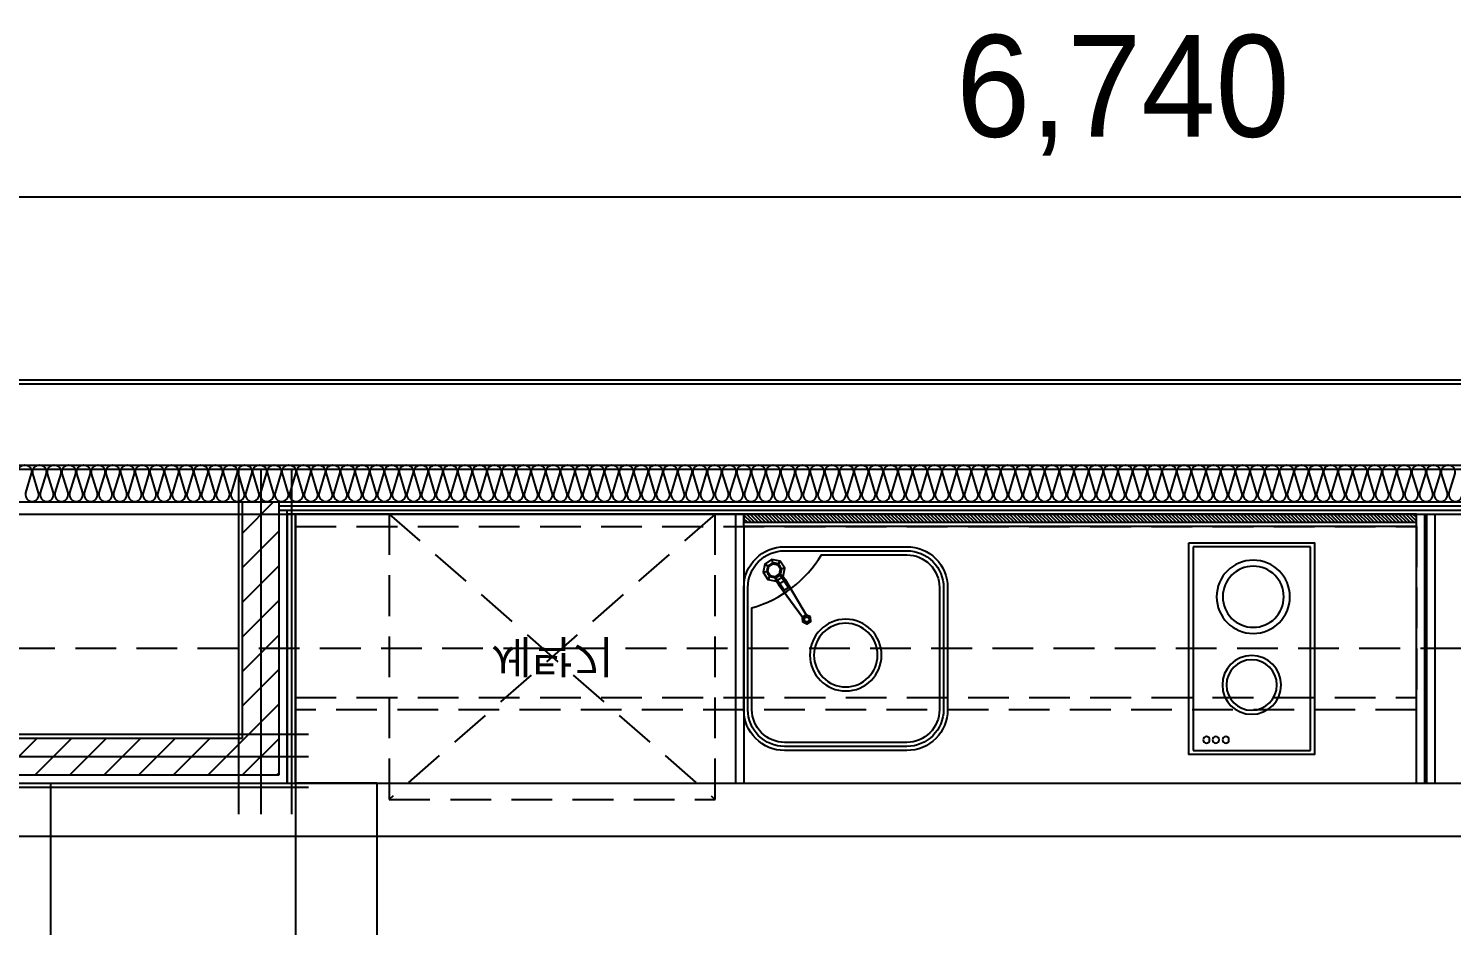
# Model space of a CAD drawing. Header units: millimetres. Extents: x 0 to 1390178, y 0 to 110113.
# Drawn here: x 724017 to 727508, y 37171 to 39373 of the extents above; entities that cross this region are included whole.
import ezdxf
from ezdxf.enums import TextEntityAlignment as Align
from ezdxf.xclip import XClip

# ---------------------------------------------------------------- set-up
doc = ezdxf.new("R2010")
doc.units = ezdxf.units.MM
doc.header["$LTSCALE"] = 100
doc.header["$XCLIPFRAME"] = 0
for name, pattern in [('X - 단위세대 확장형$0$CEN', [62, 60, -1, 0, -1]), ('X - 단위세대 확장형$0$HID', [1.5, 1, -0.5]), ('X - 평면도$0$CEN', [62, 60, -1, 0, -1])]:
    doc.linetypes.add(name, pattern=pattern)
doc.layers.get('DEFPOINTS').update_dxf_attribs({"color": 145})
for name, color, linetype in [('DIM', 7, 'Continuous'), ('SYM', 7, 'Continuous'), ('X - 단위세대 확장형$0$A-CEN', 1, 'X - 단위세대 확장형$0$CEN'), ('X - 단위세대 확장형$0$A-FIN', 8, 'Continuous'), ('X - 단위세대 확장형$0$A-GIP', 6, 'Continuous'), ('X - 단위세대 확장형$0$A-INS', 9, 'Continuous'), ('X - 단위세대 확장형$0$A-TILE', 253, 'Continuous'), ('X - 단위세대 확장형$0$A-WALB', 3, 'Continuous'), ('X - 단위세대 확장형$0$AA-EL-PCN4', 4, 'Continuous'), ('X - 단위세대 확장형$0$AA-WAXM-CONC', 2, 'Continuous'), ('X - 단위세대 확장형$0$AA-XXXX-CNTL', 1, 'X - 단위세대 확장형$0$CEN'), ('X - 단위세대 확장형$0$AA-XXXX-PATT', 8, 'Continuous'), ('X - 단위세대 확장형$0$F-KIT', 6, 'Continuous'), ('X - 단위세대 확장형$0$X-25$0$AA-FFXM-KICH', 4, 'Continuous'), ('X - 단위세대 확장형$0$X-25$0$AA-XXXX-FINL', 6, 'Continuous'), ('X - 단위세대 확장형$0$결로방지단열재', 7, 'X - 단위세대 확장형$0$HID'), ('X - 평면도$0$AA-XXXX-CNTL', 1, 'X - 평면도$0$CEN')]:
    doc.layers.add(name, color=color, linetype=linetype)
doc.layers.add('X - 단위세대 확장형$0$A-MC', color=171, linetype='Continuous', plot=False)
doc.layers.add('X - 단위세대 확장형$0$DEFPOINT', color=163, linetype='Continuous', plot=False)
doc.styles.add('HAUD01', font='Dotum.ttf')
doc.styles.add('X - 단위세대 확장형$0$X-55$0$맑은 고딕', font='malgun.ttf')
doc.dimstyles.new('HAUD-80', dxfattribs={"dimscale": 100, "dimtxt": 2.5, "dimasz": 0.5, "dimexe": 0, "dimexo": 1.5, "dimgap": 1, "dimtad": 1, "dimdec": 0, "dimdsep": 46, "dimlunit": 6, "dimtxsty": 'HAUD01', "dimblk": 'Z_DOT', "dimcen": 2.5, "dimdle": 1.5, "dimclrd": 7, "dimclre": 7, "dimclrt": 4, "dimadec": 0, "dimazin": 0, "dimtfac": 1, "dimtdec": 0, "dimtix": 1, "dimtmove": 2, "dimatfit": 3, "dimfxl": 1, "dimtvp": 1, "dimtolj": 1, "dimtzin": 0, "dimarcsym": 0})

# ---------------------------------------------------------------- blocks, each defined once
blk = doc.blocks.new('X - 단위세대 확장형$0$A$C23D95991')
at = {"layer": 'X - 단위세대 확장형$0$F-KIT', "color": 8, "linetype": 'X - 단위세대 확장형$0$HID'}
for p, q in [((-400, -350), (400, 350)), ((400, -350), (-400, 350))]:
    blk.add_line(p, q, dxfattribs=at)
blk.add_lwpolyline([(-400, -350), (-400, 350), (400, 350), (400, -350)], close=True, dxfattribs=at)
at = {"layer": 'X - 단위세대 확장형$0$DEFPOINT', "style": 'X - 단위세대 확장형$0$X-55$0$맑은 고딕'}
blk.add_text('세탁기', height=80, dxfattribs=at).set_placement((0, 0), align=Align.MIDDLE_CENTER)
blk = doc.blocks.new('X - 단위세대 확장형$0$X-25$0$C14E34527')
at = {"layer": 'X - 단위세대 확장형$0$X-25$0$AA-FFXM-KICH', "color": 8, "linetype": 'Continuous', "ltscale": 0.5}
blk.add_line((87.2, 116.4), (65.1, 83.1), dxfattribs=at)
for points in [[(112.8, 147.5), (116.9, 127.2), (105.5, 109.9), (85.2, 105.8), (67.9, 117.2), (63.8, 137.5), (75.2, 154.8), (95.5, 158.9)], [(103.8, 141.4), (106.3, 129.3), (99.4, 118.9), (87.2, 116.4), (76.9, 123.3), (74.4, 135.5), (81.2, 145.8), (93.4, 148.3)], [(103.8, 141.4), (106.3, 129.3), (99.4, 118.9), (87.2, 116.4), (76.9, 123.3), (74.4, 135.5), (81.2, 145.8), (93.4, 148.3)]]:
    blk.add_lwpolyline(points, close=True, dxfattribs=at)
blk.add_circle((89.7, 132.3), 18, dxfattribs=at)
for points in [[(75.2, 154.8), (81.2, 145.8), (74.4, 135.5), (63.8, 137.5)], [(95.5, 158.9), (93.4, 148.3), (81.2, 145.8), (75.2, 154.8)], [(112.8, 147.5), (95.5, 158.9), (93.4, 148.3), (103.8, 141.4)], [(116.9, 127.2), (106.3, 129.3), (103.8, 141.4), (112.8, 147.5)], [(79.6, 97.5), (62.4, 108.9), (11.5, 22.7), (20.1, 16.9)], [(11.5, 22.7), (11.5, 22.7), (62.4, 108.9)], [(11.5, 22.7), (62.4, 108.9), (79.6, 97.5), (20.1, 16.9)], [(76.9, 123.3), (87.2, 116.4), (65.1, 83.1), (54.8, 89.9)], [(65.1, 83.1), (54.8, 89.9), (76.9, 123.3), (87.2, 116.4)], [(54.8, 89.9), (76.9, 123.3), (76.9, 123.3), (54.8, 89.9)], [(67.9, 117.2), (62.4, 108.9), (62.4, 108.9), (76.9, 123.3)], [(62.4, 108.9), (76.9, 123.3), (87.2, 116.4), (79.6, 97.5)], [(67.9, 117.2), (62.4, 108.9), (79.6, 97.5), (85.2, 105.8)], [(67.9, 117.2), (63.8, 137.5), (74.4, 135.5), (76.9, 123.3)], [(87.2, 116.4), (65.1, 83.1), (87.2, 116.4)], [(85.2, 105.8), (87.2, 116.4), (76.9, 123.3), (67.9, 117.2)], [(79.6, 97.5), (85.2, 105.8), (87.2, 116.4), (79.6, 97.5)], [(105.5, 109.9), (85.2, 105.8), (87.2, 116.4), (99.4, 118.9)], [(105.5, 109.9), (99.4, 118.9), (106.3, 129.3), (116.9, 127.2)], [(20.1, 16.9), (20.1, 16.9), (79.6, 97.5)], [(0.7, 17.8), (4.5, 15.3), (4.1, 8.4), (0, 6.3)], [(0, 6.3), (9.6, 0), (9.9, 4.6), (4.1, 8.4)], [(19.9, 5.1), (16, 7.7), (9.9, 4.6), (9.6, 0)], [(10.7, 18.3), (11.5, 22.7), (20.1, 16.9), (16.4, 14.5)], [(11.5, 22.7), (11, 22.9), (20.6, 16.6), (20.1, 16.9)]]:
    blk.add_3dface(points, dxfattribs=at)
for points, invisible_edges in [([(93.4, 148.3), (81.2, 145.8), (74.4, 135.5), (76.9, 123.3)], 8), ([(103.8, 141.4), (93.4, 148.3), (76.9, 123.3), (87.2, 116.4)], 10), ([(87.2, 116.4), (99.4, 118.9), (106.3, 129.3), (103.8, 141.4)], 8), ([(4.5, 15.3), (0.7, 17.8), (11, 22.9), (11.5, 22.7)], 8), ([(4.5, 15.3), (4.1, 8.4), (9.9, 4.6), (16, 7.7)], 8), ([(11.5, 22.7), (11.5, 22.7), (10.7, 18.3), (4.5, 15.3)], 8), ([(16, 7.7), (16.4, 14.5), (10.7, 18.3), (4.5, 15.3)], 8), ([(16.4, 14.5), (16, 7.7), (19.9, 5.1), (20.6, 16.6)], 8), ([(20.6, 16.6), (20.1, 16.9), (20.1, 16.9), (16.4, 14.5)], 8)]:
    blk.add_3dface(points, dxfattribs=dict(at, invisible_edges=invisible_edges))
blk = doc.blocks.new('X - 단위세대 확장형$0$X-25$0$C3F035890')
at = {"layer": 'X - 단위세대 확장형$0$X-25$0$AA-FFXM-KICH', "color": 8, "linetype": 'ByBlock', "ltscale": 2}
for points in [[(100, 221.3), (400, 221.3, 0.414214), (500, 321.3), (500, 621.3, 0.414214), (400, 721.3), (100, 721.3, 0.414214), (0, 621.3), (0, 321.3, 0.414214)], [(100, 231.3), (400, 231.3, 0.414214), (490, 321.3), (490, 621.3, 0.414214), (400, 711.3), (100, 711.3, 0.414214), (10, 621.3), (10, 321.3, 0.414214)], [(100, 241.3), (400, 241.3, 0.414214), (480, 321.3), (480, 571.3, -0.18912), (309.6, 701.3), (100, 701.3, 0.414214), (20, 621.3), (20, 321.3, 0.414214)]]:
    blk.add_lwpolyline(points, format="xyb", close=True, dxfattribs=at)
for radius in [88, 78]:
    blk.add_circle((250, 455.4), radius, dxfattribs=at)
at = {"layer": 'X - 단위세대 확장형$0$X-25$0$AA-FFXM-KICH', "linetype": 'ByBlock', "ltscale": 2}
blk.add_blockref('X - 단위세대 확장형$0$X-25$0$C14E34527', (335.7, 531.4), dxfattribs=at)
blk = doc.blocks.new('X - 단위세대 확장형$0$X-25$0$C4E620756')
at = {"layer": 'X - 단위세대 확장형$0$X-25$0$AA-XXXX-FINL', "color": 8}
for p, q in [((10, 10), (10, 510)), ((10, 10), (10, 510)), ((10, 510), (298, 510)), ((298, 510), (298, 10)), ((298, 510), (298, 10)), ((298, 10), (10, 10))]:
    blk.add_line(p, q, dxfattribs=at)
blk.add_lwpolyline([(308, 520), (0, 520), (0, 0), (308, 0)], close=True, dxfattribs=at)
blk.add_lwpolyline([(308, 520), (0, 520), (0, 0), (308, 0)], close=True, dxfattribs=at)
for centre, radius in [((150.2, 387.2), 89.9), ((150.2, 387.2), 89.9), ((150.2, 387.2), 74.9), ((150.2, 387.2), 74.9), ((154, 170.8), 72), ((154, 170.8), 62), ((217.8, 36.2), 8.02), ((241.9, 36.2), 8.02), ((265.2, 36.2), 8.02)]:
    blk.add_circle(centre, radius, dxfattribs=at)
blk = doc.blocks.new('X - 단위세대 확장형$0$A$C6f67e9a2')
at = {"layer": 'X - 단위세대 확장형$0$AA-XXXX-PATT'}
h = blk.add_hatch(dxfattribs=at)
h.set_pattern_fill('_USER', color=256, scale=60, angle=45, style=0, pattern_type=0)
h.set_pattern_definition([(45, (-1127037.12, -118170.64), (-42.426407, 42.426407), [])])
h.paths.add_polyline_path([(24890, -11522.5), (26000, -11522.5), (26000, -10852.5), (25910, -10852.5), (25910, -11432.5), (24890, -11432.5)])
at = {"layer": 'X - 단위세대 확장형$0$X-25$0$AA-XXXX-FINL'}
h = blk.add_hatch(dxfattribs=at)
h.set_pattern_fill('ANSI31', color=5, scale=50, angle=810)
h.set_pattern_definition([(135, (-3242290.653, -1368680.845), (-4.419417382, -4.419417382), [])])
h.paths.add_polyline_path([(28790, -10882.5), (27140, -10882.5), (27140, -10902.5), (28790, -10902.5)])
at = {"layer": 'DEFPOINTS'}
blk.add_line((24480.1, -11672.5), (33162.5, -11672.5), dxfattribs=at)
blk.add_line((24480.1, -11672.5), (33162.5, -11672.5), dxfattribs=at)
at = {"layer": 'X - 단위세대 확장형$0$A-CEN'}
for p, q in [((25955, -10772.5), (25955, -10882.5)), ((25955, -10772.5), (25955, -11618.5)), ((24480.1, -11477.5), (26071.8, -11477.5))]:
    blk.add_line(p, q, dxfattribs=at)
at = {"layer": 'X - 단위세대 확장형$0$A-FIN'}
for p, q in [((26020, -10882.5), (26020, -10872.5)), ((26020, -11542.5), (26020, -10872.5)), ((24890, -11542.5), (26020, -11542.5))]:
    blk.add_line(p, q, dxfattribs=at)
at = {"layer": 'X - 단위세대 확장형$0$A-GIP'}
for p, q in [((26000, -10862.5), (31340, -10862.5)), ((26000, -10872.5), (31330, -10872.5))]:
    blk.add_line(p, q, dxfattribs=at)
at = {"layer": 'X - 단위세대 확장형$0$A-INS'}
blk.add_line((24800, -10852.5), (31350, -10852.5), dxfattribs=at)
blk.add_lwpolyline([(25360, -10782.7, -1.337394), (25392, -10782.7), (25378, -10830, 1.337394), (25410, -10830), (25396, -10782.7, -1.337394), (25428, -10782.7), (25414, -10830, 1.337394), (25446, -10830), (25432, -10782.7, -1.337394), (25464, -10782.7), (25450, -10830, 1.337394), (25482, -10830), (25468, -10782.7, -1.337394), (25500, -10782.7), (25486, -10830, 1.337394), (25518, -10830), (25504, -10782.7, -1.337394), (25536, -10782.7), (25522, -10830, 1.337394), (25554, -10830), (25540, -10782.7, -1.337394), (25572, -10782.7), (25558, -10830, 1.337394), (25590, -10830), (25576, -10782.7, -1.337394), (25608, -10782.7), (25594, -10830, 1.337394), (25626, -10830), (25612, -10782.7, -1.337394), (25644, -10782.7), (25630, -10830, 1.337394), (25662, -10830), (25648, -10782.7, -1.337394), (25680, -10782.7), (25666, -10830, 1.337394), (25698, -10830), (25684, -10782.7, -1.337394), (25716, -10782.7), (25702, -10830, 1.337394), (25734, -10830), (25720, -10782.7, -1.337394), (25752, -10782.7), (25738, -10830, 1.337394), (25770, -10830), (25756, -10782.7, -1.337394), (25788, -10782.7), (25774, -10830, 1.337394), (25806, -10830), (25792, -10782.7, -1.337394), (25824, -10782.7), (25810, -10830, 1.337394), (25842, -10830), (25828, -10782.7, -1.337394), (25860, -10782.7), (25846, -10830, 1.337394), (25878, -10830), (25864, -10782.7, -1.337394), (25896, -10782.7), (25882, -10830, 1.337394), (25914, -10830), (25900, -10782.7, -1.337394), (25932, -10782.7), (25918, -10830, 1.337394), (25950, -10830), (25936, -10782.7, -1.337394), (25968, -10782.7), (25954, -10830, 1.337394), (25986, -10830), (25972, -10782.7, -1.337394), (26004, -10782.7), (25990, -10830, 1.337394), (26022, -10830), (26008, -10782.7, -1.337394), (26040, -10782.7), (26026, -10830, 1.337394), (26058, -10830), (26044, -10782.7, -1.337394), (26076, -10782.7), (26062, -10830, 1.337394), (26094, -10830), (26080, -10782.7, -1.337394), (26112, -10782.7), (26098, -10830, 1.337394), (26130, -10830), (26116, -10782.7, -1.337394), (26148, -10782.7), (26134, -10830, 1.337394), (26166, -10830), (26152, -10782.7, -1.337394), (26184, -10782.7), (26170, -10830, 1.337394), (26202, -10830), (26188, -10782.7, -1.337394), (26220, -10782.7), (26206, -10830, 1.337394), (26238, -10830), (26224, -10782.7, -1.337394), (26256, -10782.7), (26242, -10830, 1.337394), (26274, -10830), (26260, -10782.7, -1.337394), (26292, -10782.7), (26278, -10830, 1.337394), (26310, -10830), (26296, -10782.7, -1.337394), (26328, -10782.7), (26314, -10830, 1.337394), (26346, -10830), (26332, -10782.7, -1.337394), (26364, -10782.7), (26350, -10830, 1.337394), (26382, -10830), (26368, -10782.7, -1.337394), (26400, -10782.7), (26386, -10830, 1.337394), (26418, -10830), (26404, -10782.7, -1.337394), (26436, -10782.7), (26422, -10830, 1.337394), (26454, -10830), (26440, -10782.7, -1.337394), (26472, -10782.7), (26458, -10830, 1.337394), (26490, -10830), (26476, -10782.7, -1.337394), (26508, -10782.7), (26494, -10830, 1.337394), (26526, -10830), (26512, -10782.7, -1.337394), (26544, -10782.7), (26530, -10830, 1.337394), (26562, -10830), (26548, -10782.7, -1.337394), (26580, -10782.7), (26566, -10830, 1.337394), (26598, -10830), (26584, -10782.7, -1.337394), (26616, -10782.7), (26602, -10830, 1.337394), (26634, -10830), (26620, -10782.7, -1.337394), (26652, -10782.7), (26638, -10830, 1.337394), (26670, -10830), (26656, -10782.7, -1.337394), (26688, -10782.7), (26674, -10830, 1.337394), (26706, -10830), (26692, -10782.7, -1.337394), (26724, -10782.7), (26710, -10830, 1.337394), (26742, -10830), (26728, -10782.7, -1.337394), (26760, -10782.7), (26746, -10830, 1.337394), (26778, -10830), (26764, -10782.7, -1.337394), (26796, -10782.7), (26782, -10830, 1.337394), (26814, -10830), (26800, -10782.7, -1.337394), (26832, -10782.7), (26818, -10830, 1.337394), (26850, -10830), (26836, -10782.7, -1.337394), (26868, -10782.7), (26854, -10830, 1.337394), (26886, -10830), (26872, -10782.7, -1.337394), (26904, -10782.7), (26890, -10830, 1.337394), (26922, -10830), (26908, -10782.7, -1.337394), (26940, -10782.7), (26926, -10830, 1.337394), (26958, -10830), (26944, -10782.7, -1.337394), (26976, -10782.7), (26962, -10830, 1.337394), (26994, -10830), (26980, -10782.7, -1.337394), (27012, -10782.7), (26998, -10830, 1.337394), (27030, -10830), (27016, -10782.7, -1.337394), (27048, -10782.7), (27034, -10830, 1.337394), (27066, -10830), (27052, -10782.7, -1.337394), (27084, -10782.7), (27070, -10830, 1.337394), (27102, -10830), (27088, -10782.7, -1.337394), (27120, -10782.7), (27106, -10830, 1.337394), (27138, -10830), (27124, -10782.7, -1.337394), (27156, -10782.7), (27142, -10830, 1.337394), (27174, -10830), (27160, -10782.7, -1.337394), (27192, -10782.7), (27178, -10830, 1.337394), (27210, -10830), (27196, -10782.7, -1.337394), (27228, -10782.7), (27214, -10830, 1.337394), (27246, -10830), (27232, -10782.7, -1.337394), (27264, -10782.7), (27250, -10830, 1.337394), (27282, -10830), (27268, -10782.7, -1.337394), (27300, -10782.7), (27286, -10830, 1.337394), (27318, -10830), (27304, -10782.7, -1.337394), (27336, -10782.7), (27322, -10830, 1.337394), (27354, -10830), (27340, -10782.7, -1.337394), (27372, -10782.7), (27358, -10830, 1.337394), (27390, -10830), (27376, -10782.7, -1.337394), (27408, -10782.7), (27394, -10830, 1.337394), (27426, -10830), (27412, -10782.7, -1.337394), (27444, -10782.7), (27430, -10830, 1.337394), (27462, -10830), (27448, -10782.7, -1.337394), (27480, -10782.7), (27466, -10830, 1.337394), (27498, -10830), (27484, -10782.7, -1.337394), (27516, -10782.7), (27502, -10830, 1.337394), (27534, -10830), (27520, -10782.7, -1.337394), (27552, -10782.7), (27538, -10830, 1.337394), (27570, -10830), (27556, -10782.7, -1.337394), (27588, -10782.7), (27574, -10830, 1.337394), (27606, -10830), (27592, -10782.7, -1.337394), (27624, -10782.7), (27610, -10830, 1.337394), (27642, -10830), (27628, -10782.7, -1.337394), (27660, -10782.7), (27646, -10830, 1.337394), (27678, -10830), (27664, -10782.7, -1.337394), (27696, -10782.7), (27682, -10830, 1.337394), (27714, -10830), (27700, -10782.7, -1.337394), (27732, -10782.7), (27718, -10830, 1.337394), (27750, -10830), (27736, -10782.7, -1.337394), (27768, -10782.7), (27754, -10830, 1.337394), (27786, -10830), (27772, -10782.7, -1.337394), (27804, -10782.7), (27790, -10830, 1.337394), (27822, -10830), (27808, -10782.7, -1.337394), (27840, -10782.7), (27826, -10830, 1.337394), (27858, -10830), (27844, -10782.7, -1.337394), (27876, -10782.7), (27862, -10830, 1.337394), (27894, -10830), (27880, -10782.7, -1.337394), (27912, -10782.7), (27898, -10830, 1.337394), (27930, -10830), (27916, -10782.7, -1.337394), (27948, -10782.7), (27934, -10830, 1.337394), (27966, -10830), (27952, -10782.7, -1.337394), (27984, -10782.7), (27970, -10830, 1.337394), (28002, -10830), (27988, -10782.7, -1.337394), (28020, -10782.7), (28006, -10830, 1.337394), (28038, -10830), (28024, -10782.7, -1.337394), (28056, -10782.7), (28042, -10830, 1.337394), (28074, -10830), (28060, -10782.7, -1.337394), (28092, -10782.7), (28078, -10830, 1.337394), (28110, -10830), (28096, -10782.7, -1.337394), (28128, -10782.7), (28114, -10830, 1.337394), (28146, -10830), (28132, -10782.7, -1.337394), (28164, -10782.7), (28150, -10830, 1.337394), (28182, -10830), (28168, -10782.7, -1.337394), (28200, -10782.7), (28186, -10830, 1.337394), (28218, -10830), (28204, -10782.7, -1.337394), (28236, -10782.7), (28222, -10830, 1.337394), (28254, -10830), (28240, -10782.7, -1.337394), (28272, -10782.7), (28258, -10830, 1.337394), (28290, -10830), (28276, -10782.7, -1.337394), (28308, -10782.7), (28294, -10830, 1.337394), (28326, -10830), (28312, -10782.7, -1.337394), (28344, -10782.7), (28330, -10830, 1.337394), (28362, -10830), (28348, -10782.7, -1.337394), (28380, -10782.7), (28366, -10830, 1.337394), (28398, -10830), (28384, -10782.7, -1.337394), (28416, -10782.7), (28402, -10830, 1.337394), (28434, -10830), (28420, -10782.7, -1.337394), (28452, -10782.7), (28438, -10830, 1.337394), (28470, -10830), (28456, -10782.7, -1.337394), (28488, -10782.7), (28474, -10830, 1.337394), (28506, -10830), (28492, -10782.7, -1.337394), (28524, -10782.7), (28510, -10830, 1.337394), (28542, -10830), (28528, -10782.7, -1.337394), (28560, -10782.7), (28546, -10830, 1.337394), (28578, -10830), (28564, -10782.7, -1.337394), (28596, -10782.7), (28582, -10830, 1.337394), (28614, -10830), (28600, -10782.7, -1.337394), (28632, -10782.7), (28618, -10830, 1.337394), (28650, -10830), (28636, -10782.7, -1.337394), (28668, -10782.7), (28654, -10830, 1.337394), (28686, -10830), (28672, -10782.7, -1.337394), (28704, -10782.7), (28690, -10830, 1.337394), (28722, -10830), (28708, -10782.7, -1.337394), (28740, -10782.7), (28726, -10830, 1.337394), (28758, -10830), (28744, -10782.7, -1.337394), (28776, -10782.7), (28762, -10830, 1.337394), (28794, -10830), (28780, -10782.7, -1.337394), (28812, -10782.7), (28798, -10830, 1.337394), (28830, -10830), (28816, -10782.7, -1.337394), (28848, -10782.7), (28834, -10830, 1.337394), (28866, -10830), (28852, -10782.7, -1.337394), (28884, -10782.7), (28870, -10830, 1.337394), (28902, -10830)], format="xyb", dxfattribs=at)
at = {"layer": 'X - 단위세대 확장형$0$A-MC'}
for p, q in [((24480.1, -10552.5), (32940, -10552.5)), ((25900, -10772.5), (25900, -10882.5)), ((25900, -10772.5), (25900, -11618.5)), ((26030, -10772.5), (26030, -10882.5)), ((26030, -10772.5), (26030, -11618.5)), ((24480.1, -10882.5), (33162.5, -10882.5)), ((27140, -10912.5), (27140, -10882.5)), ((28790, -10882.5), (33162.5, -10882.5)), ((28790, -10912.5), (28790, -10882.5)), ((28790, -10912.5), (27140, -10912.5)), ((24480.1, -11422.5), (26071.8, -11422.5)), ((24480.1, -11552.5), (26071.8, -11552.5))]:
    blk.add_line(p, q, dxfattribs=at)
at = {"layer": 'X - 단위세대 확장형$0$A-TILE'}
for p, q in [((25440, -11672.5), (25440, -11542.5)), ((26240, -11542.5), (26040, -11542.5)), ((26240, -11542.5), (26240, -11672.5))]:
    blk.add_line(p, q, dxfattribs=at)
at = {"layer": 'X - 단위세대 확장형$0$A-WALB'}
for p, q in [((25910, -10882.5), (25910, -10852.5)), ((25910, -10852.5), (26000, -10852.5)), ((26000, -10882.5), (26000, -10852.5)), ((25910, -11432.5), (25910, -10872.5)), ((26000, -11522.5), (26000, -10872.5)), ((24890, -11432.5), (25910, -11432.5)), ((24890, -11522.5), (26000, -11522.5))]:
    blk.add_line(p, q, dxfattribs=at)
at = {"layer": 'X - 단위세대 확장형$0$AA-EL-PCN4'}
blk.add_line((26040, -11542.5), (26040, -11672.5), dxfattribs=at)
at = {"layer": 'X - 단위세대 확장형$0$AA-WAXM-CONC'}
for p, q in [((24600, -10562.5), (32940, -10562.5)), ((24800, -10762.5), (32740, -10762.5))]:
    blk.add_line(p, q, dxfattribs=at)
at = {"layer": 'X - 단위세대 확장형$0$AA-XXXX-CNTL'}
blk.add_line((24480.1, -10772.5), (33162.5, -10772.5), dxfattribs=at)
at = {"layer": 'X - 단위세대 확장형$0$F-KIT'}
for p, q in [((28810, -10882.5), (28810, -11542.5)), ((28815, -10882.5), (28815, -11542.5)), ((28835, -10882.5), (28835, -11542.5)), ((27120, -11542.5), (27140, -11542.5)), ((28790, -11542.5), (31320, -11542.5))]:
    blk.add_line(p, q, dxfattribs=at)
for points in [[(26040, -10882.5), (26020, -10882.5)], [(27120, -10882.5), (26040, -10882.5)]]:
    blk.add_lwpolyline(points, dxfattribs=at)
for points in [[(26040, -10882.5), (26020, -10882.5), (26020, -11542.5), (26040, -11542.5)], [(26040, -10882.5), (26040, -11542.5), (27120, -11542.5), (27120, -10882.5)], [(27140, -10912.5), (27140, -11542.5), (28790, -11542.5), (28790, -10912.5)]]:
    blk.add_lwpolyline(points, close=True, dxfattribs=at)
at = {"layer": 'X - 단위세대 확장형$0$F-KIT', "color": 5, "linetype": 'X - 단위세대 확장형$0$HID'}
blk.add_lwpolyline([(26040, -11362.5), (26040, -10912.5), (28790, -10912.5), (28790, -11362.5)], close=True, dxfattribs=at)
at = {"layer": 'X - 단위세대 확장형$0$X-25$0$AA-XXXX-FINL', "color": 5}
blk.add_lwpolyline([(28790, -10882.5), (27140, -10882.5), (27140, -10902.5), (28790, -10902.5), (28790, -10882.5)], dxfattribs=at)
at = {"extrusion": (0, 0, -1), "zscale": -1, "rotation": 180}
blk.add_blockref('X - 단위세대 확장형$0$A$C23D95991', (-26670, -11232.5), dxfattribs=at)
at = {"layer": 'X - 단위세대 확장형$0$X-25$0$AA-XXXX-FINL', "linetype": 'ByBlock', "ltscale": 2, "extrusion": (0, 0, -1)}
for name, p in [('X - 단위세대 확장형$0$X-25$0$C3F035890', (-27640, -11683.8)), ('X - 단위세대 확장형$0$X-25$0$C4E620756', (-28540, -11472.5))]:
    blk.add_blockref(name, p, dxfattribs=at)
blk = doc.blocks.new('X - 단위세대 확장형$0$20220222-결로')
at = {"layer": 'X - 단위세대 확장형$0$결로방지단열재'}
blk.add_lwpolyline([(7690, 11320), (7690, 13270), (6400, 13270), (6400, 14400), (650, 14400), (650, 11320)], dxfattribs=at)
blk = doc.blocks.new('X - 단위세대 확장형$0$A$C11416124')
at = {"layer": 'X - 단위세대 확장형$0$AA-XXXX-PATT'}
h = blk.add_hatch(dxfattribs=at)
h.set_pattern_fill('_USER', color=256, scale=60, angle=45, style=0, pattern_type=0)
h.set_pattern_definition([(45, (-1057732.575, -55284.317), (-42.426407, 42.426407), [])])
h.paths.add_polyline_path([(6449.4, 2418.8), (7009.4, 2418.8), (7009.4, 2508.8), (6359.4, 2508.8), (6359.4, 1398.8), (6449.4, 1398.8)])
h.paths.add_polyline_path([(4709.4, 1908.8), (3589.4, 1908.8), (3589.4, 1818.8), (4619.4, 1818.8), (4619.4, 1398.8), (4709.4, 1398.8)])
at = {"layer": 'X - 단위세대 확장형$0$A-TILE'}
for p, q in [((6339.4, 2748.8), (5079.4, 2748.8)), ((5079.4, 1948.8), (6339.4, 1948.8))]:
    blk.add_line(p, q, dxfattribs=at)
at = {"layer": 'X - 단위세대 확장형$0$AA-EL-PCN4'}
blk.add_line((6359.4, 2548.8), (5079.4, 2548.8), dxfattribs=at)
blk = doc.blocks.new('X - 단위세대 확장형', base_point=(-475.4, -286.7))
blk.add_blockref('X - 단위세대 확장형$0$A$C6f67e9a2', (45882, 64955.6))
at = {"layer": 'X - 단위세대 확장형$0$F-KIT', "color": 5, "linetype": 'X - 단위세대 확장형$0$HID'}
blk.add_lwpolyline([(71922, 54073.1), (71922, 53623.1), (74672, 53623.1), (74672, 54073.1)], close=True, dxfattribs=at)
blk.add_blockref('X - 단위세대 확장형$0$20220222-결로', (70482, 39343.1))
ref = blk.add_blockref('X - 단위세대 확장형$0$A$C11416124', (69373.2, 47073.7), dxfattribs=dict(xscale=-1, rotation=270))
XClip(ref).set_block_clipping_path([(3489.4068502185, 988.9141629766), (6209.4068502223, 9671.3150731697)])
blk = doc.blocks.new('X - 평면도', base_point=(-475.4, -286.7))
at = {"layer": 'X - 평면도$0$AA-XXXX-CNTL'}
blk.add_line((1078582, 54183.1), (1096213.6, 54183.1), dxfattribs=at)
blk = doc.blocks.new('Z_DOT')
at = {"layer": 'DIM', "color": 0}
for p, q in [((0, -3), (0, 3)), ((-3, 0), (3, 0))]:
    blk.add_line(p, q, dxfattribs=at)
for radius in [1.05, 0.525]:
    blk.add_circle((0, 0), radius, dxfattribs=at)
blk = doc.blocks.new('*D517')
at = {"layer": 'DEFPOINTS', "color": 0, "transparency": 16777216}
for p in [(730072.1, 38959.3), (723332.1, 38385.7), (730072.1, 38385.7)]:
    blk.add_point(p, dxfattribs=at)
at = {"layer": 'DIM', "color": 7, "lineweight": -2, "transparency": 16777216}
for p, q in [((723332.1, 38535.7), (723332.1, 38959.3)), ((723382.1, 38959.3), (730022.1, 38959.3)), ((730072.1, 38535.7), (730072.1, 38959.3))]:
    blk.add_line(p, q, dxfattribs=at)
at = {"layer": 'DIM', "color": 7, "lineweight": -2, "transparency": 16777216, "xscale": 50, "yscale": 50, "zscale": 50, "rotation": 180}
blk.add_blockref('Z_DOT', (723332.1, 38959.3), dxfattribs=at)
at = {"layer": 'DIM', "color": 7, "lineweight": -2, "transparency": 16777216, "xscale": 50, "yscale": 50, "zscale": 50}
blk.add_blockref('Z_DOT', (730072.1, 38959.3), dxfattribs=at)
at = {"layer": 'DIM', "color": 4, "transparency": 16777216, "insert": (726702.1, 39208.5), "char_height": 250, "attachment_point": 5, "style": 'HAUD01'}
blk.add_mtext('\\A1;6,740', dxfattribs=at)

msp = doc.modelspace()

# ---------------------------------------------------------------- block references
at = {"layer": 'SYM'}
ref = msp.add_blockref('X - 단위세대 확장형', (652274.7, -16179.1), dxfattribs=at)
XClip(ref).set_block_clipping_path([(27286.2339647645, 22495.2025850526), (88213.6007378809, 68689.6277392105)])

# ---------------------------------------------------------------- next in the draw order: block references
ref = msp.add_blockref('X - 평면도', (-355725.3, -16179.1))
XClip(ref).set_block_clipping_path([(1027249.9161542748, 15892.4151621381), (1111249.9161542747, 75292.4151621381)])

# ---------------------------------------------------------------- next in the draw order: dimensions: what is measured, and where the dimension line sits
at = {"layer": 'DIM'}
dim = msp.add_linear_dim(base=(730072.1, 38959.3), p1=(723332.1, 38385.7), p2=(730072.1, 38385.7), dimstyle='HAUD-80', override={"dimscale": 100}, dxfattribs=at)
dim.commit()
dim.dimension.update_dxf_attribs({"geometry": '*D517', "text_midpoint": (726702.1, 39208.5)})

doc.saveas('drawing.dxf')
